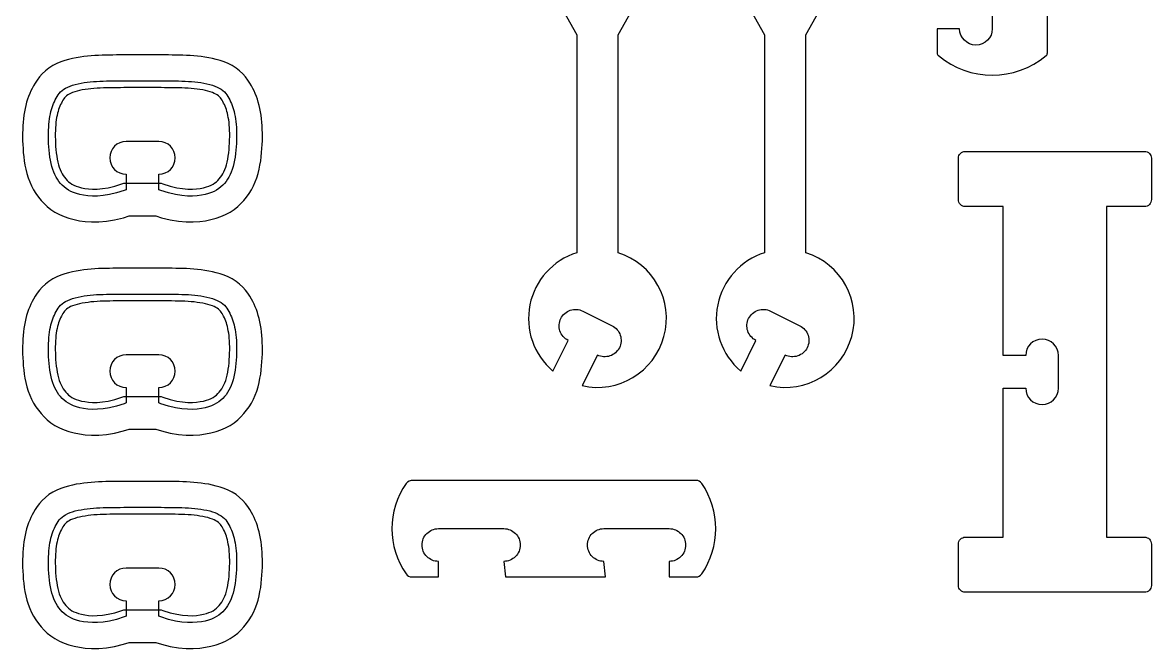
# Model space of a CAD drawing. Extents: x -514 to 537, y 96 to 817.
# Drawn here: x 38 to 244.9, y 238.5 to 353.3 of the extents above; entities that cross this region are included whole.
import ezdxf

# ---------------------------------------------------------------- set-up
doc = ezdxf.new("R2010")
doc.units = 0
doc.layers.add('EXTERNAL_CUT', color=1, linetype='CONTINUOUS')
doc.layers.add('POCKET_CUT_1_1MM', color=3, linetype='CONTINUOUS')

msp = doc.modelspace()

# ---------------------------------------------------------------- linework, layer by layer
at = {"layer": 'EXTERNAL_CUT', "flags": 128}
for points in [[(205.86, 347.23, 0.364022), (225.62, 347.23, 0.221671), (225.84, 347.71), (225.84, 365.74)], [(215.74, 358.16), (215.74, 352.16, -1), (209.74, 352.16), (205.63, 352.16), (205.63, 347.71, 0.221671), (205.86, 347.23)], [(135.79, 357.83), (139.58, 351.04), (139.58, 311.08, 0.590446), (135.2, 289.39), (138, 295, -0.414214), (136.66, 299.03, -0.414214), (140.68, 300.37), (146.05, 297.68, -0.414214), (147.39, 293.66, -0.414214), (143.37, 292.32), (140.56, 286.71, 0.960377), (147.16, 311.08), (147.16, 351.04), (150.94, 357.83)], [(170.21, 357.83), (174, 351.04), (174, 311.08, 0.590446), (169.62, 289.39), (172.42, 295, -0.414214), (171.08, 299.03, -0.414214), (175.1, 300.37), (180.47, 297.68, -0.414214), (181.81, 293.66, -0.414214), (177.79, 292.32), (174.98, 286.71, 0.960377), (181.58, 311.08), (181.58, 351.04), (185.37, 357.83)], [(56.98, 322.64), (56.64, 322.51), (55.22, 322.07), (53.94, 321.76), (52.78, 321.58), (51.73, 321.48), (50.79, 321.47), (49.94, 321.53), (49.18, 321.63), (48.5, 321.77), (47.88, 321.93), (47.33, 322.12), (46.83, 322.34), (46.39, 322.58), (45.98, 322.85), (45.62, 323.14), (45.28, 323.46), (44.96, 323.8), (44.67, 324.16), (44.39, 324.55), (44.14, 324.96), (43.91, 325.4), (43.71, 325.86), (43.52, 326.36), (43.36, 326.88), (43.22, 327.44), (43.1, 328.03), (43, 328.63), (42.92, 329.25), (42.85, 329.88), (42.8, 330.51), (42.77, 331.14), (42.74, 331.76), (42.73, 332.36), (42.74, 332.95), (42.75, 333.53), (42.78, 334.08), (42.81, 334.62), (42.86, 335.14), (42.93, 335.63), (43, 336.09), (43.09, 336.54), (43.18, 336.96), (43.29, 337.35), (43.41, 337.73), (43.54, 338.09), (43.68, 338.44), (43.82, 338.77), (43.98, 339.09), (44.14, 339.41), (44.32, 339.71), (44.51, 340.01), (44.73, 340.29), (44.97, 340.56), (45.24, 340.81), (45.55, 341.05), (45.89, 341.26), (46.28, 341.46), (46.71, 341.64), (47.17, 341.8), (47.66, 341.94), (48.18, 342.07), (48.71, 342.18), (49.27, 342.27), (49.83, 342.35), (50.4, 342.41), (50.97, 342.47), (51.56, 342.51), (52.15, 342.54), (52.75, 342.56), (53.36, 342.58), (53.98, 342.59), (54.62, 342.6), (55.26, 342.61), (55.91, 342.62), (56.58, 342.62), (57.25, 342.62), (57.93, 342.62), (58.61, 342.62), (59.29, 342.62), (59.98, 342.62), (60.66, 342.62), (61.35, 342.62), (62.03, 342.62), (62.71, 342.62), (63.38, 342.62), (64.04, 342.62), (64.7, 342.61), (65.34, 342.6), (65.97, 342.59), (66.59, 342.58), (67.2, 342.56), (67.81, 342.54), (68.4, 342.51), (68.98, 342.47), (69.56, 342.41), (70.13, 342.35), (70.69, 342.27), (71.24, 342.18), (71.78, 342.07), (72.29, 341.94), (72.79, 341.8), (73.25, 341.64), (73.67, 341.46), (74.06, 341.26), (74.41, 341.05), (74.71, 340.81), (74.99, 340.56), (75.23, 340.29), (75.44, 340.01), (75.64, 339.71), (75.81, 339.41), (75.98, 339.09), (76.13, 338.77), (76.28, 338.44), (76.42, 338.09), (76.55, 337.73), (76.66, 337.35), (76.77, 336.96), (76.87, 336.54), (76.96, 336.09), (77.03, 335.63), (77.09, 335.14), (77.14, 334.62), (77.18, 334.08), (77.21, 333.53), (77.22, 332.95), (77.22, 332.36), (77.21, 331.76), (77.19, 331.14), (77.15, 330.51), (77.1, 329.88), (77.04, 329.25), (76.96, 328.63), (76.86, 328.03), (76.74, 327.44), (76.59, 326.88), (76.43, 326.36), (76.25, 325.86), (76.04, 325.4), (75.81, 324.96), (75.56, 324.55), (75.29, 324.16), (75, 323.8), (74.68, 323.46), (74.34, 323.14), (73.97, 322.85), (73.57, 322.58), (73.12, 322.34), (72.63, 322.12), (72.08, 321.93), (71.46, 321.77), (70.78, 321.63), (70.01, 321.53), (69.17, 321.47), (68.22, 321.48), (67.18, 321.58), (66.02, 321.76), (64.73, 322.07), (63.32, 322.51), (62.98, 322.64), (62.98, 325.48, 1), (62.98, 331.48), (56.98, 331.48, 1), (56.98, 325.48), (56.98, 322.64)], [(210.8, 248.82, -0.414214), (209.54, 250.08), (209.54, 257.66, -0.414214), (210.8, 258.92), (217.75, 258.92), (217.75, 286.24), (221.86, 286.24, 1), (227.86, 286.24), (227.86, 292.24, 1), (221.86, 292.24), (217.75, 292.24), (217.75, 319.55), (210.8, 319.55, -0.414214), (209.54, 320.82), (209.54, 328.4, -0.414214), (210.8, 329.66), (243.65, 329.66, -0.414214), (244.91, 328.4), (244.91, 320.82, -0.414214), (243.65, 319.55), (236.7, 319.55), (236.7, 258.92), (243.65, 258.92, -0.414214), (244.91, 257.66), (244.91, 250.08, -0.414214), (243.65, 248.82), (210.8, 248.82)], [(56.98, 283.53), (56.64, 283.4), (55.22, 282.96), (53.94, 282.65), (52.78, 282.46), (51.73, 282.37), (50.79, 282.36), (49.94, 282.42), (49.18, 282.52), (48.5, 282.65), (47.88, 282.82), (47.33, 283.01), (46.83, 283.23), (46.39, 283.47), (45.98, 283.74), (45.62, 284.03), (45.28, 284.35), (44.96, 284.69), (44.67, 285.05), (44.39, 285.44), (44.14, 285.85), (43.91, 286.29), (43.71, 286.75), (43.52, 287.25), (43.36, 287.77), (43.22, 288.33), (43.1, 288.92), (43, 289.52), (42.92, 290.14), (42.85, 290.77), (42.8, 291.4), (42.77, 292.02), (42.74, 292.65), (42.73, 293.25), (42.74, 293.84), (42.75, 294.42), (42.78, 294.97), (42.81, 295.51), (42.86, 296.03), (42.93, 296.52), (43, 296.98), (43.09, 297.43), (43.18, 297.84), (43.29, 298.24), (43.41, 298.62), (43.54, 298.98), (43.68, 299.33), (43.82, 299.66), (43.98, 299.98), (44.14, 300.3), (44.32, 300.6), (44.51, 300.9), (44.73, 301.18), (44.97, 301.45), (45.24, 301.7), (45.55, 301.94), (45.89, 302.15), (46.28, 302.35), (46.71, 302.53), (47.17, 302.69), (47.66, 302.83), (48.18, 302.96), (48.71, 303.07), (49.27, 303.16), (49.83, 303.24), (50.4, 303.3), (50.97, 303.36), (51.56, 303.4), (52.15, 303.43), (52.75, 303.45), (53.36, 303.47), (53.98, 303.48), (54.62, 303.49), (55.26, 303.5), (55.91, 303.51), (56.58, 303.51), (57.25, 303.51), (57.93, 303.51), (58.61, 303.51), (59.29, 303.51), (59.98, 303.51), (60.66, 303.51), (61.35, 303.51), (62.03, 303.51), (62.71, 303.51), (63.38, 303.51), (64.04, 303.51), (64.7, 303.5), (65.34, 303.49), (65.97, 303.48), (66.59, 303.47), (67.2, 303.45), (67.81, 303.43), (68.4, 303.4), (68.98, 303.36), (69.56, 303.3), (70.13, 303.24), (70.69, 303.16), (71.24, 303.07), (71.78, 302.96), (72.29, 302.83), (72.79, 302.69), (73.25, 302.53), (73.67, 302.35), (74.06, 302.15), (74.41, 301.94), (74.71, 301.7), (74.99, 301.45), (75.23, 301.18), (75.44, 300.9), (75.64, 300.6), (75.81, 300.3), (75.98, 299.98), (76.13, 299.66), (76.28, 299.33), (76.42, 298.98), (76.55, 298.62), (76.66, 298.24), (76.77, 297.84), (76.87, 297.43), (76.96, 296.98), (77.03, 296.52), (77.09, 296.03), (77.14, 295.51), (77.18, 294.97), (77.21, 294.42), (77.22, 293.84), (77.22, 293.25), (77.21, 292.65), (77.19, 292.02), (77.15, 291.4), (77.1, 290.77), (77.04, 290.14), (76.96, 289.52), (76.86, 288.92), (76.74, 288.33), (76.59, 287.77), (76.43, 287.25), (76.25, 286.75), (76.04, 286.29), (75.81, 285.85), (75.56, 285.44), (75.29, 285.05), (75, 284.69), (74.68, 284.35), (74.34, 284.03), (73.97, 283.74), (73.57, 283.47), (73.12, 283.23), (72.63, 283.01), (72.08, 282.82), (71.46, 282.65), (70.78, 282.52), (70.01, 282.42), (69.17, 282.36), (68.22, 282.37), (67.18, 282.46), (66.02, 282.65), (64.73, 282.96), (63.32, 283.4), (62.98, 283.53), (62.98, 286.37, 1), (62.98, 292.37), (56.98, 292.37, 1), (56.98, 286.37), (56.98, 283.53)], [(109.32, 251.63), (114.22, 251.63), (114.22, 254.48, -0.414214), (111.22, 257.48, -0.414214), (114.22, 260.48), (126.22, 260.48, -0.414214), (129.22, 257.48, -0.414214), (126.22, 254.48), (126.53, 251.63), (144.85, 251.63), (144.53, 254.48, -0.414214), (141.53, 257.48, -0.414214), (144.53, 260.48), (156.53, 260.48, -0.414214), (159.53, 257.48, -0.414214), (156.53, 254.48), (156.53, 251.63), (161.44, 251.63, 0.246483), (162.48, 252.18, 0.311601), (162.48, 268.77, 0.246483), (161.44, 269.32), (109.63, 269.32, 0.246483), (108.28, 268.77, 0.311601), (108.28, 252.18, 0.246483), (109.32, 251.63)], [(56.98, 244.42), (56.64, 244.29), (55.22, 243.85), (53.94, 243.54), (52.78, 243.35), (51.73, 243.26), (50.79, 243.25), (49.94, 243.31), (49.18, 243.41), (48.5, 243.54), (47.88, 243.71), (47.33, 243.9), (46.83, 244.12), (46.39, 244.36), (45.98, 244.63), (45.62, 244.92), (45.28, 245.24), (44.96, 245.58), (44.67, 245.94), (44.39, 246.32), (44.14, 246.74), (43.91, 247.17), (43.71, 247.64), (43.52, 248.14), (43.36, 248.66), (43.22, 249.22), (43.1, 249.8), (43, 250.41), (42.92, 251.03), (42.85, 251.66), (42.8, 252.29), (42.77, 252.91), (42.74, 253.53), (42.73, 254.14), (42.74, 254.73), (42.75, 255.31), (42.78, 255.86), (42.81, 256.4), (42.86, 256.91), (42.93, 257.41), (43, 257.87), (43.09, 258.32), (43.18, 258.73), (43.29, 259.13), (43.41, 259.51), (43.54, 259.87), (43.68, 260.22), (43.82, 260.55), (43.98, 260.87), (44.14, 261.19), (44.32, 261.49), (44.51, 261.79), (44.73, 262.07), (44.97, 262.34), (45.24, 262.59), (45.55, 262.83), (45.89, 263.04), (46.28, 263.24), (46.71, 263.42), (47.17, 263.58), (47.66, 263.72), (48.18, 263.85), (48.71, 263.95), (49.27, 264.05), (49.83, 264.13), (50.4, 264.19), (50.97, 264.25), (51.56, 264.29), (52.15, 264.32), (52.75, 264.34), (53.36, 264.36), (53.98, 264.37), (54.62, 264.38), (55.26, 264.39), (55.91, 264.39), (56.58, 264.4), (57.25, 264.4), (57.93, 264.4), (58.61, 264.4), (59.29, 264.4), (59.98, 264.4), (60.66, 264.4), (61.35, 264.4), (62.03, 264.4), (62.71, 264.4), (63.38, 264.4), (64.04, 264.39), (64.7, 264.39), (65.34, 264.38), (65.97, 264.37), (66.59, 264.36), (67.2, 264.34), (67.81, 264.32), (68.4, 264.29), (68.98, 264.25), (69.56, 264.19), (70.13, 264.13), (70.69, 264.05), (71.24, 263.95), (71.78, 263.85), (72.29, 263.72), (72.79, 263.58), (73.25, 263.42), (73.67, 263.24), (74.06, 263.04), (74.41, 262.83), (74.71, 262.59), (74.99, 262.34), (75.23, 262.07), (75.44, 261.79), (75.64, 261.49), (75.81, 261.19), (75.98, 260.87), (76.13, 260.55), (76.28, 260.22), (76.42, 259.87), (76.55, 259.51), (76.66, 259.13), (76.77, 258.73), (76.87, 258.32), (76.96, 257.87), (77.03, 257.41), (77.09, 256.91), (77.14, 256.4), (77.18, 255.86), (77.21, 255.31), (77.22, 254.73), (77.22, 254.14), (77.21, 253.53), (77.19, 252.91), (77.15, 252.29), (77.1, 251.66), (77.04, 251.03), (76.96, 250.41), (76.86, 249.8), (76.74, 249.22), (76.59, 248.66), (76.43, 248.14), (76.25, 247.64), (76.04, 247.17), (75.81, 246.74), (75.56, 246.32), (75.29, 245.94), (75, 245.58), (74.68, 245.24), (74.34, 244.92), (73.97, 244.63), (73.57, 244.36), (73.12, 244.12), (72.63, 243.9), (72.08, 243.71), (71.46, 243.54), (70.78, 243.41), (70.01, 243.31), (69.17, 243.25), (68.22, 243.26), (67.18, 243.35), (66.02, 243.54), (64.73, 243.85), (63.32, 244.29), (62.98, 244.42), (62.98, 247.26, 1), (62.98, 253.26), (56.98, 253.26, 1), (56.98, 247.26), (56.98, 244.42)]]:
    msp.add_lwpolyline(points, format="xyb", dxfattribs=at)
at = {"layer": 'POCKET_CUT_1_1MM', "flags": 128}
for points in [[(62.45, 317.82), (63.48, 317.5), (65.08, 317.12), (66.59, 316.87), (67.99, 316.75), (69.29, 316.74), (70.48, 316.81), (71.55, 316.95), (72.53, 317.15), (73.46, 317.4), (74.36, 317.71), (75.22, 318.08), (76.02, 318.53), (76.77, 319.02), (77.43, 319.55), (78.03, 320.11), (78.57, 320.68), (79.07, 321.3), (79.53, 321.95), (79.94, 322.63), (80.31, 323.34), (80.64, 324.08), (80.92, 324.83), (81.16, 325.61), (81.35, 326.38), (81.51, 327.16), (81.64, 327.93), (81.74, 328.69), (81.82, 329.44), (81.88, 330.19), (81.92, 330.92), (81.95, 331.63), (81.96, 332.33), (81.96, 333.02), (81.94, 333.7), (81.91, 334.36), (81.86, 335.02), (81.8, 335.66), (81.72, 336.29), (81.62, 336.91), (81.5, 337.52), (81.37, 338.11), (81.21, 338.68), (81.04, 339.23), (80.85, 339.76), (80.65, 340.27), (80.44, 340.75), (80.21, 341.22), (79.96, 341.69), (79.67, 342.2), (79.31, 342.75), (78.88, 343.32), (78.37, 343.88), (77.78, 344.43), (77.12, 344.94), (76.4, 345.39), (75.66, 345.76), (74.94, 346.07), (74.22, 346.32), (73.51, 346.52), (72.81, 346.69), (72.11, 346.83), (71.41, 346.95), (70.72, 347.05), (70.04, 347.13), (69.36, 347.19), (68.69, 347.24), (68.03, 347.27), (67.37, 347.3), (66.71, 347.32), (66.06, 347.33), (65.4, 347.34), (64.74, 347.35), (64.07, 347.35), (63.4, 347.36), (62.72, 347.36), (62.04, 347.36), (61.35, 347.36), (60.66, 347.36), (59.98, 347.36), (59.29, 347.36), (58.6, 347.36), (57.92, 347.36), (57.23, 347.36), (56.56, 347.36), (55.88, 347.35), (55.21, 347.35), (54.56, 347.34), (53.9, 347.33), (53.25, 347.32), (52.59, 347.3), (51.93, 347.27), (51.26, 347.24), (50.59, 347.19), (49.91, 347.13), (49.23, 347.05), (48.54, 346.95), (47.85, 346.83), (47.15, 346.69), (46.44, 346.52), (45.74, 346.32), (45.02, 346.07), (44.29, 345.76), (43.55, 345.39), (42.84, 344.94), (42.18, 344.43), (41.59, 343.88), (41.08, 343.32), (40.65, 342.75), (40.29, 342.2), (39.99, 341.69), (39.74, 341.22), (39.52, 340.75), (39.31, 340.27), (39.11, 339.76), (38.92, 339.23), (38.74, 338.68), (38.59, 338.11), (38.45, 337.52), (38.33, 336.91), (38.24, 336.29), (38.16, 335.66), (38.09, 335.02), (38.05, 334.36), (38.02, 333.7), (38, 333.02), (38, 332.33), (38.01, 331.63), (38.03, 330.92), (38.08, 330.19), (38.13, 329.44), (38.21, 328.69), (38.31, 327.93), (38.44, 327.16), (38.6, 326.38), (38.8, 325.61), (39.04, 324.83), (39.32, 324.08), (39.64, 323.34), (40.01, 322.63), (40.43, 321.95), (40.89, 321.3), (41.39, 320.68), (41.93, 320.11), (42.52, 319.55), (43.19, 319.02), (43.93, 318.53), (44.74, 318.08), (45.6, 317.71), (46.49, 317.4), (47.43, 317.15), (48.41, 316.95), (49.47, 316.81), (50.66, 316.74), (51.96, 316.75), (53.37, 316.87), (54.87, 317.12), (56.47, 317.5), (57.51, 317.82), (62.45, 317.82)], [(63.43, 323.82), (63.73, 323.7), (65.07, 323.29), (66.26, 323), (67.33, 322.83), (68.28, 322.75), (69.13, 322.74), (69.89, 322.79), (70.57, 322.88), (71.18, 323), (71.71, 323.14), (72.16, 323.3), (72.56, 323.47), (72.91, 323.66), (73.23, 323.87), (73.52, 324.1), (73.79, 324.35), (74.04, 324.63), (74.28, 324.92), (74.51, 325.24), (74.71, 325.58), (74.9, 325.94), (75.08, 326.34), (75.24, 326.76), (75.38, 327.23), (75.5, 327.72), (75.61, 328.26), (75.71, 328.82), (75.78, 329.4), (75.85, 329.99), (75.89, 330.59), (75.93, 331.19), (75.95, 331.79), (75.96, 332.37), (75.96, 332.94), (75.94, 333.48), (75.92, 334.01), (75.88, 334.52), (75.84, 335), (75.78, 335.45), (75.71, 335.88), (75.63, 336.27), (75.55, 336.65), (75.45, 337), (75.35, 337.33), (75.24, 337.64), (75.11, 337.95), (74.99, 338.24), (74.85, 338.53), (74.71, 338.8), (74.56, 339.05), (74.41, 339.28), (74.25, 339.48), (74.08, 339.67), (73.9, 339.85), (73.69, 340.01), (73.44, 340.16), (73.14, 340.31), (72.8, 340.46), (72.4, 340.59), (71.97, 340.72), (71.5, 340.83), (71.01, 340.93), (70.5, 341.02), (69.97, 341.09), (69.43, 341.16), (68.88, 341.21), (68.32, 341.25), (67.75, 341.28), (67.16, 341.3), (66.56, 341.32), (65.95, 341.33), (65.32, 341.34), (64.68, 341.35), (64.03, 341.35), (63.37, 341.36), (62.7, 341.36), (62.03, 341.36), (61.35, 341.36), (60.66, 341.36), (59.98, 341.36), (59.29, 341.36), (58.61, 341.36), (57.93, 341.36), (57.25, 341.36), (56.58, 341.36), (55.92, 341.35), (55.27, 341.35), (54.63, 341.34), (54.01, 341.33), (53.39, 341.32), (52.8, 341.3), (52.21, 341.28), (51.64, 341.25), (51.08, 341.21), (50.53, 341.16), (49.99, 341.09), (49.46, 341.02), (48.95, 340.93), (48.45, 340.83), (47.99, 340.72), (47.55, 340.59), (47.16, 340.46), (46.81, 340.31), (46.52, 340.16), (46.27, 340.01), (46.06, 339.85), (45.87, 339.67), (45.7, 339.48), (45.54, 339.28), (45.39, 339.05), (45.25, 338.8), (45.11, 338.53), (44.97, 338.24), (44.84, 337.95), (44.72, 337.64), (44.61, 337.33), (44.5, 337), (44.41, 336.65), (44.32, 336.27), (44.24, 335.88), (44.18, 335.45), (44.12, 335), (44.07, 334.52), (44.04, 334.01), (44.01, 333.48), (44, 332.94), (44, 332.37), (44.01, 331.79), (44.03, 331.19), (44.06, 330.59), (44.11, 329.99), (44.17, 329.4), (44.25, 328.82), (44.34, 328.26), (44.45, 327.72), (44.58, 327.23), (44.72, 326.76), (44.88, 326.34), (45.05, 325.94), (45.24, 325.58), (45.45, 325.24), (45.67, 324.92), (45.91, 324.63), (46.17, 324.35), (46.44, 324.1), (46.73, 323.87), (47.04, 323.66), (47.39, 323.47), (47.79, 323.3), (48.25, 323.14), (48.78, 323), (49.39, 322.88), (50.07, 322.79), (50.82, 322.74), (51.67, 322.75), (52.62, 322.83), (53.69, 323), (54.89, 323.29), (56.22, 323.7), (56.53, 323.82), (63.43, 323.82)], [(62.45, 278.71), (63.48, 278.39), (65.08, 278.01), (66.59, 277.76), (67.99, 277.64), (69.29, 277.63), (70.48, 277.7), (71.55, 277.84), (72.53, 278.04), (73.46, 278.29), (74.36, 278.6), (75.22, 278.97), (76.02, 279.42), (76.77, 279.91), (77.43, 280.44), (78.03, 281), (78.57, 281.57), (79.07, 282.19), (79.53, 282.84), (79.94, 283.52), (80.31, 284.23), (80.64, 284.97), (80.92, 285.72), (81.16, 286.49), (81.35, 287.27), (81.51, 288.05), (81.64, 288.82), (81.74, 289.58), (81.82, 290.33), (81.88, 291.08), (81.92, 291.81), (81.95, 292.52), (81.96, 293.22), (81.96, 293.91), (81.94, 294.59), (81.91, 295.25), (81.86, 295.91), (81.8, 296.55), (81.72, 297.18), (81.62, 297.8), (81.5, 298.41), (81.37, 299), (81.21, 299.57), (81.04, 300.12), (80.85, 300.65), (80.65, 301.16), (80.44, 301.64), (80.21, 302.11), (79.96, 302.58), (79.67, 303.09), (79.31, 303.64), (78.88, 304.21), (78.37, 304.77), (77.78, 305.32), (77.12, 305.83), (76.4, 306.28), (75.66, 306.65), (74.94, 306.96), (74.22, 307.2), (73.51, 307.41), (72.81, 307.58), (72.11, 307.72), (71.41, 307.84), (70.72, 307.94), (70.04, 308.02), (69.36, 308.08), (68.69, 308.12), (68.03, 308.16), (67.37, 308.19), (66.71, 308.21), (66.06, 308.22), (65.4, 308.23), (64.74, 308.24), (64.07, 308.24), (63.4, 308.25), (62.72, 308.25), (62.04, 308.25), (61.35, 308.25), (60.66, 308.25), (59.98, 308.25), (59.29, 308.25), (58.6, 308.25), (57.92, 308.25), (57.23, 308.25), (56.56, 308.25), (55.88, 308.24), (55.21, 308.24), (54.56, 308.23), (53.9, 308.22), (53.25, 308.21), (52.59, 308.19), (51.93, 308.16), (51.26, 308.12), (50.59, 308.08), (49.91, 308.02), (49.23, 307.94), (48.54, 307.84), (47.85, 307.72), (47.15, 307.58), (46.44, 307.41), (45.74, 307.2), (45.02, 306.96), (44.29, 306.65), (43.55, 306.28), (42.84, 305.83), (42.18, 305.32), (41.59, 304.77), (41.08, 304.21), (40.65, 303.64), (40.29, 303.09), (39.99, 302.58), (39.74, 302.11), (39.52, 301.64), (39.31, 301.16), (39.11, 300.65), (38.92, 300.12), (38.74, 299.57), (38.59, 299), (38.45, 298.41), (38.33, 297.8), (38.24, 297.18), (38.16, 296.55), (38.09, 295.91), (38.05, 295.25), (38.02, 294.59), (38, 293.91), (38, 293.22), (38.01, 292.52), (38.03, 291.81), (38.08, 291.08), (38.13, 290.33), (38.21, 289.58), (38.31, 288.82), (38.44, 288.05), (38.6, 287.27), (38.8, 286.49), (39.04, 285.72), (39.32, 284.97), (39.64, 284.23), (40.01, 283.52), (40.43, 282.84), (40.89, 282.19), (41.39, 281.57), (41.93, 281), (42.52, 280.44), (43.19, 279.91), (43.93, 279.42), (44.74, 278.97), (45.6, 278.6), (46.49, 278.29), (47.43, 278.04), (48.41, 277.84), (49.47, 277.7), (50.66, 277.63), (51.96, 277.64), (53.37, 277.76), (54.87, 278.01), (56.47, 278.39), (57.51, 278.71), (62.45, 278.71)], [(63.43, 284.71), (63.73, 284.59), (65.07, 284.18), (66.26, 283.89), (67.33, 283.72), (68.28, 283.64), (69.13, 283.63), (69.89, 283.68), (70.57, 283.77), (71.18, 283.89), (71.71, 284.03), (72.16, 284.19), (72.56, 284.36), (72.91, 284.55), (73.23, 284.76), (73.52, 284.99), (73.79, 285.24), (74.04, 285.52), (74.28, 285.81), (74.51, 286.13), (74.71, 286.47), (74.9, 286.83), (75.08, 287.23), (75.24, 287.65), (75.38, 288.12), (75.5, 288.61), (75.61, 289.15), (75.71, 289.71), (75.78, 290.29), (75.85, 290.88), (75.89, 291.48), (75.93, 292.08), (75.95, 292.68), (75.96, 293.26), (75.96, 293.83), (75.94, 294.37), (75.92, 294.9), (75.88, 295.4), (75.84, 295.89), (75.78, 296.34), (75.71, 296.77), (75.63, 297.16), (75.55, 297.54), (75.45, 297.89), (75.35, 298.22), (75.24, 298.53), (75.11, 298.84), (74.99, 299.13), (74.85, 299.42), (74.71, 299.69), (74.56, 299.94), (74.41, 300.17), (74.25, 300.37), (74.08, 300.56), (73.9, 300.74), (73.69, 300.9), (73.44, 301.05), (73.14, 301.2), (72.8, 301.35), (72.4, 301.48), (71.97, 301.61), (71.5, 301.72), (71.01, 301.82), (70.5, 301.91), (69.97, 301.98), (69.43, 302.05), (68.88, 302.1), (68.32, 302.14), (67.75, 302.17), (67.16, 302.19), (66.56, 302.21), (65.95, 302.22), (65.32, 302.23), (64.68, 302.24), (64.03, 302.24), (63.37, 302.25), (62.7, 302.25), (62.03, 302.25), (61.35, 302.25), (60.66, 302.25), (59.98, 302.25), (59.29, 302.25), (58.61, 302.25), (57.93, 302.25), (57.25, 302.25), (56.58, 302.25), (55.92, 302.24), (55.27, 302.24), (54.63, 302.23), (54.01, 302.22), (53.39, 302.21), (52.8, 302.19), (52.21, 302.17), (51.64, 302.14), (51.08, 302.1), (50.53, 302.05), (49.99, 301.98), (49.46, 301.91), (48.95, 301.82), (48.45, 301.72), (47.99, 301.61), (47.55, 301.48), (47.16, 301.35), (46.81, 301.2), (46.52, 301.05), (46.27, 300.9), (46.06, 300.74), (45.87, 300.56), (45.7, 300.37), (45.54, 300.17), (45.39, 299.94), (45.25, 299.69), (45.11, 299.42), (44.97, 299.13), (44.84, 298.84), (44.72, 298.53), (44.61, 298.22), (44.5, 297.89), (44.41, 297.54), (44.32, 297.16), (44.24, 296.77), (44.18, 296.34), (44.12, 295.89), (44.07, 295.4), (44.04, 294.9), (44.01, 294.37), (44, 293.83), (44, 293.26), (44.01, 292.68), (44.03, 292.08), (44.06, 291.48), (44.11, 290.88), (44.17, 290.29), (44.25, 289.71), (44.34, 289.15), (44.45, 288.61), (44.58, 288.12), (44.72, 287.65), (44.88, 287.23), (45.05, 286.83), (45.24, 286.47), (45.45, 286.13), (45.67, 285.81), (45.91, 285.52), (46.17, 285.24), (46.44, 284.99), (46.73, 284.76), (47.04, 284.55), (47.39, 284.36), (47.79, 284.19), (48.25, 284.03), (48.78, 283.89), (49.39, 283.77), (50.07, 283.68), (50.82, 283.63), (51.67, 283.64), (52.62, 283.72), (53.69, 283.89), (54.89, 284.18), (56.22, 284.59), (56.53, 284.71), (63.43, 284.71)], [(62.45, 239.6), (63.48, 239.28), (65.08, 238.9), (66.59, 238.65), (67.99, 238.53), (69.29, 238.52), (70.48, 238.59), (71.55, 238.73), (72.53, 238.93), (73.46, 239.17), (74.36, 239.49), (75.22, 239.86), (76.02, 240.31), (76.77, 240.8), (77.43, 241.33), (78.03, 241.88), (78.57, 242.46), (79.07, 243.07), (79.53, 243.73), (79.94, 244.41), (80.31, 245.12), (80.64, 245.86), (80.92, 246.61), (81.16, 247.38), (81.35, 248.16), (81.51, 248.94), (81.64, 249.71), (81.74, 250.47), (81.82, 251.22), (81.88, 251.97), (81.92, 252.7), (81.95, 253.41), (81.96, 254.11), (81.96, 254.8), (81.94, 255.48), (81.91, 256.14), (81.86, 256.8), (81.8, 257.44), (81.72, 258.07), (81.62, 258.69), (81.5, 259.3), (81.37, 259.89), (81.21, 260.46), (81.04, 261.01), (80.85, 261.54), (80.65, 262.05), (80.44, 262.53), (80.21, 263), (79.96, 263.47), (79.67, 263.98), (79.31, 264.53), (78.88, 265.1), (78.37, 265.66), (77.78, 266.21), (77.12, 266.72), (76.4, 267.17), (75.66, 267.54), (74.94, 267.85), (74.22, 268.09), (73.51, 268.3), (72.81, 268.47), (72.11, 268.61), (71.41, 268.73), (70.72, 268.83), (70.04, 268.9), (69.36, 268.97), (68.69, 269.01), (68.03, 269.05), (67.37, 269.08), (66.71, 269.1), (66.06, 269.11), (65.4, 269.12), (64.74, 269.13), (64.07, 269.13), (63.4, 269.14), (62.72, 269.14), (62.04, 269.14), (61.35, 269.14), (60.66, 269.14), (59.98, 269.14), (59.29, 269.14), (58.6, 269.14), (57.92, 269.14), (57.23, 269.14), (56.56, 269.14), (55.88, 269.13), (55.21, 269.13), (54.56, 269.12), (53.9, 269.11), (53.25, 269.1), (52.59, 269.08), (51.93, 269.05), (51.26, 269.01), (50.59, 268.97), (49.91, 268.9), (49.23, 268.83), (48.54, 268.73), (47.85, 268.61), (47.15, 268.47), (46.44, 268.3), (45.74, 268.09), (45.02, 267.85), (44.29, 267.54), (43.55, 267.17), (42.84, 266.72), (42.18, 266.21), (41.59, 265.66), (41.08, 265.1), (40.65, 264.53), (40.29, 263.98), (39.99, 263.47), (39.74, 263), (39.52, 262.53), (39.31, 262.05), (39.11, 261.54), (38.92, 261.01), (38.74, 260.46), (38.59, 259.89), (38.45, 259.3), (38.33, 258.69), (38.24, 258.07), (38.16, 257.44), (38.09, 256.8), (38.05, 256.14), (38.02, 255.48), (38, 254.8), (38, 254.11), (38.01, 253.41), (38.03, 252.7), (38.08, 251.97), (38.13, 251.22), (38.21, 250.47), (38.31, 249.71), (38.44, 248.94), (38.6, 248.16), (38.8, 247.38), (39.04, 246.61), (39.32, 245.86), (39.64, 245.12), (40.01, 244.41), (40.43, 243.73), (40.89, 243.07), (41.39, 242.46), (41.93, 241.88), (42.52, 241.33), (43.19, 240.8), (43.93, 240.31), (44.74, 239.86), (45.6, 239.49), (46.49, 239.17), (47.43, 238.93), (48.41, 238.73), (49.47, 238.59), (50.66, 238.52), (51.96, 238.53), (53.37, 238.65), (54.87, 238.9), (56.47, 239.28), (57.51, 239.6), (62.45, 239.6)], [(63.43, 245.6), (63.73, 245.48), (65.07, 245.07), (66.26, 244.78), (67.33, 244.61), (68.28, 244.53), (69.13, 244.52), (69.89, 244.57), (70.57, 244.66), (71.18, 244.78), (71.71, 244.92), (72.16, 245.08), (72.56, 245.25), (72.91, 245.44), (73.23, 245.65), (73.52, 245.88), (73.79, 246.13), (74.04, 246.41), (74.28, 246.7), (74.51, 247.02), (74.71, 247.36), (74.9, 247.72), (75.08, 248.12), (75.24, 248.54), (75.38, 249.01), (75.5, 249.5), (75.61, 250.04), (75.71, 250.6), (75.78, 251.18), (75.85, 251.77), (75.89, 252.37), (75.93, 252.97), (75.95, 253.57), (75.96, 254.15), (75.96, 254.72), (75.94, 255.26), (75.92, 255.79), (75.88, 256.29), (75.84, 256.78), (75.78, 257.23), (75.71, 257.66), (75.63, 258.05), (75.55, 258.43), (75.45, 258.78), (75.35, 259.11), (75.24, 259.42), (75.11, 259.73), (74.99, 260.02), (74.85, 260.31), (74.71, 260.58), (74.56, 260.83), (74.41, 261.06), (74.25, 261.26), (74.08, 261.45), (73.9, 261.62), (73.69, 261.79), (73.44, 261.94), (73.14, 262.09), (72.8, 262.24), (72.4, 262.37), (71.97, 262.5), (71.5, 262.61), (71.01, 262.71), (70.5, 262.8), (69.97, 262.87), (69.43, 262.94), (68.88, 262.99), (68.32, 263.03), (67.75, 263.06), (67.16, 263.08), (66.56, 263.1), (65.95, 263.11), (65.32, 263.12), (64.68, 263.13), (64.03, 263.13), (63.37, 263.14), (62.7, 263.14), (62.03, 263.14), (61.35, 263.14), (60.66, 263.14), (59.98, 263.14), (59.29, 263.14), (58.61, 263.14), (57.93, 263.14), (57.25, 263.14), (56.58, 263.14), (55.92, 263.13), (55.27, 263.13), (54.63, 263.12), (54.01, 263.11), (53.39, 263.1), (52.8, 263.08), (52.21, 263.06), (51.64, 263.03), (51.08, 262.99), (50.53, 262.94), (49.99, 262.87), (49.46, 262.8), (48.95, 262.71), (48.45, 262.61), (47.99, 262.5), (47.55, 262.37), (47.16, 262.24), (46.81, 262.09), (46.52, 261.94), (46.27, 261.79), (46.06, 261.62), (45.87, 261.45), (45.7, 261.26), (45.54, 261.06), (45.39, 260.83), (45.25, 260.58), (45.11, 260.31), (44.97, 260.02), (44.84, 259.73), (44.72, 259.42), (44.61, 259.11), (44.5, 258.78), (44.41, 258.43), (44.32, 258.05), (44.24, 257.66), (44.18, 257.23), (44.12, 256.78), (44.07, 256.29), (44.04, 255.79), (44.01, 255.26), (44, 254.72), (44, 254.15), (44.01, 253.57), (44.03, 252.97), (44.06, 252.37), (44.11, 251.77), (44.17, 251.18), (44.25, 250.6), (44.34, 250.04), (44.45, 249.5), (44.58, 249.01), (44.72, 248.54), (44.88, 248.12), (45.05, 247.72), (45.24, 247.36), (45.45, 247.02), (45.67, 246.7), (45.91, 246.41), (46.17, 246.13), (46.44, 245.88), (46.73, 245.65), (47.04, 245.44), (47.39, 245.25), (47.79, 245.08), (48.25, 244.92), (48.78, 244.78), (49.39, 244.66), (50.07, 244.57), (50.82, 244.52), (51.67, 244.53), (52.62, 244.61), (53.69, 244.78), (54.89, 245.07), (56.22, 245.48), (56.53, 245.6), (63.43, 245.6)]]:
    msp.add_lwpolyline(points, dxfattribs=at)

doc.saveas('drawing.dxf')
